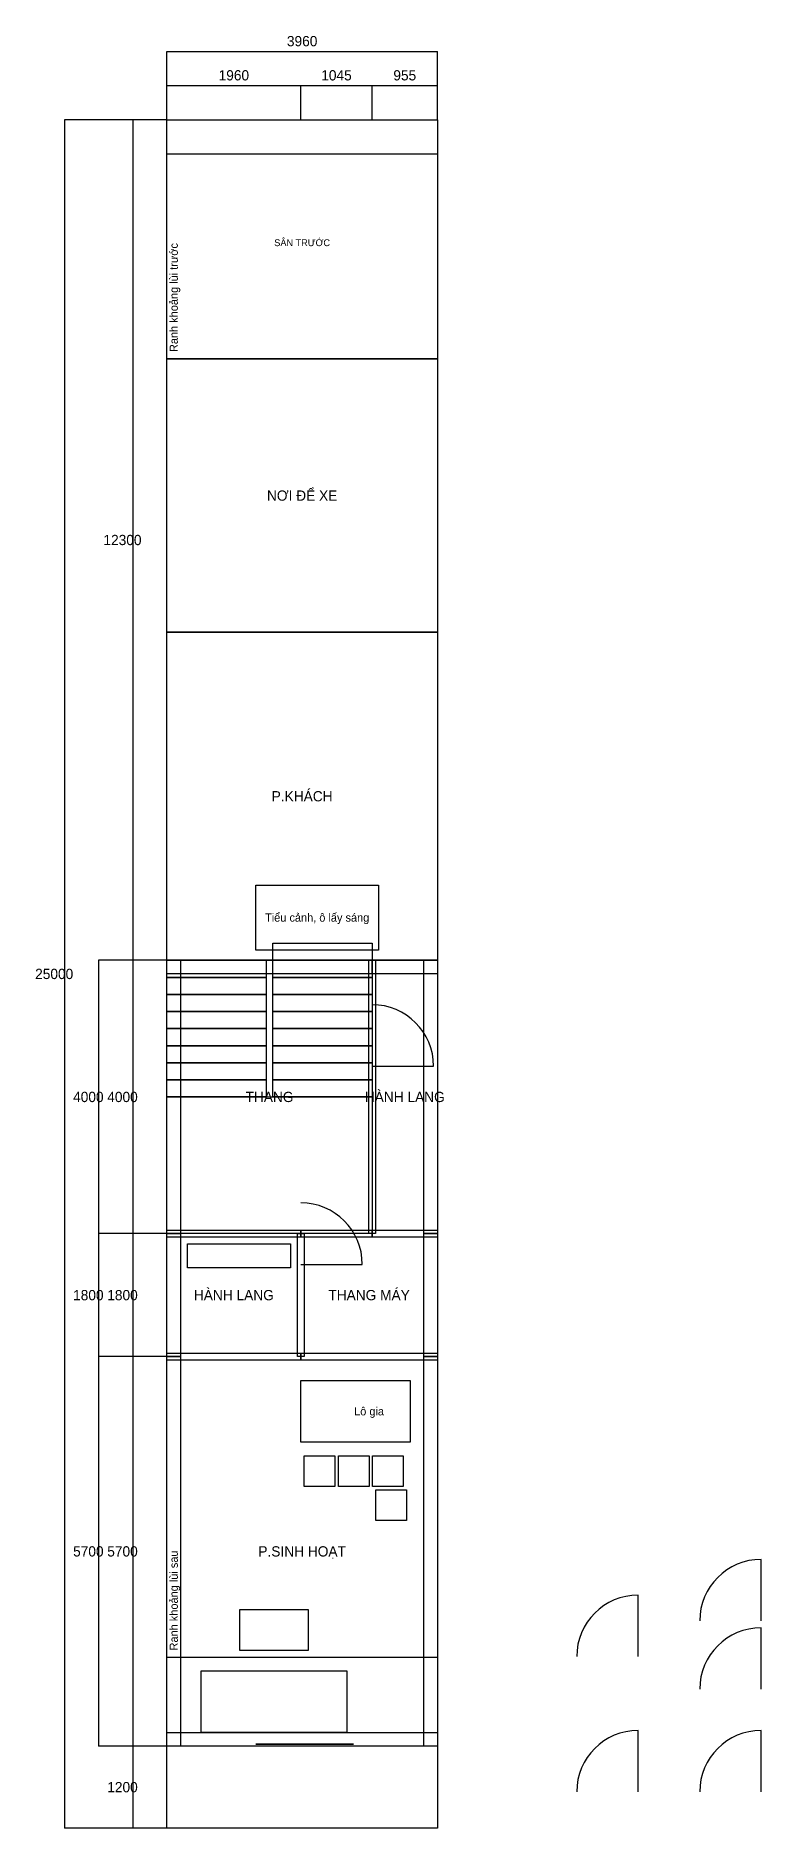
# Model space of a CAD drawing. Header units: millimetres. Extents: x -1919 to 8700, y 0 to 26227.
import ezdxf
from ezdxf.enums import TextEntityAlignment as Align

# ---------------------------------------------------------------- set-up
doc = ezdxf.new("R2010")
doc.units = ezdxf.units.MM
for name, color, linetype in [('ANNOT', 2, 'Continuous'), ('DIMS', 8, 'Continuous'), ('DOORS', 1, 'Continuous'), ('FURNITURE', 9, 'Continuous'), ('PLOT', 6, 'Continuous'), ('SETBACK', 5, 'Continuous'), ('STAIRS', 3, 'Continuous'), ('TEXT', 2, 'Continuous'), ('VOIDS', 4, 'Continuous'), ('WALLS', 7, 'Continuous'), ('WINDOWS', 5, 'Continuous')]:
    doc.layers.add(name, color=color, linetype=linetype)

msp = doc.modelspace()

# ---------------------------------------------------------------- linework, layer by layer
at = {"layer": 'ANNOT'}
msp.add_lwpolyline([(1300, 13800), (3100, 13800), (3100, 12850), (1300, 12850)], close=True, dxfattribs=at)
at = {"layer": 'DIMS'}
for p, q in [((0, 26000), (3960, 26000)), ((0, 25000), (0, 26000)), ((3960, 25000), (3960, 26000)), ((0, 25500), (3960, 25500)), ((0, 25000), (0, 25500)), ((1960, 25000), (1960, 25500)), ((3005, 25000), (3005, 25500)), ((3960, 25000), (3960, 25500)), ((-1500, 25000), (-1500, 0)), ((0, 25000), (-1500, 25000)), ((-500, 25000), (-500, 0)), ((0, 25000), (-500, 25000)), ((-1000, 12700), (-1000, 1200)), ((0, 12700), (-1000, 12700)), ((0, 12700), (-500, 12700)), ((0, 8700), (-1000, 8700)), ((0, 8700), (-500, 8700)), ((0, 6900), (-1000, 6900)), ((0, 6900), (-500, 6900)), ((0, 1200), (-1000, 1200)), ((0, 1200), (-500, 1200)), ((0, 0), (-1500, 0)), ((0, 0), (-500, 0))]:
    msp.add_line(p, q, dxfattribs=at)
at = {"layer": 'DOORS'}
for p, q in [((3005, 11150), (3905, 11150)), ((1960, 8250), (2860, 8250)), ((8700, 3032.5), (8700, 3932.5)), ((6900, 2510), (6900, 3410)), ((8700, 2032.5), (8700, 2932.5)), ((6900, 530), (6900, 1430)), ((8700, 530), (8700, 1430))]:
    msp.add_line(p, q, dxfattribs=at)
for centre, start, end in [((3005, 11150), 0, 90), ((1960, 8250), 0, 90), ((8700, 3032.5), 90, 180), ((6900, 2510), 90, 180), ((8700, 2032.5), 90, 180), ((6900, 530), 90, 180), ((8700, 530), 90, 180)]:
    msp.add_arc(centre, 900, start, end, dxfattribs=at)
at = {"layer": 'FURNITURE'}
for points in [[(300, 8550), (1810, 8550), (1810, 8200), (300, 8200)], [(1960, 6550), (3560, 6550), (3560, 5650), (1960, 5650)], [(2010, 5450), (2460, 5450), (2460, 5000), (2010, 5000)], [(2510, 5450), (2960, 5450), (2960, 5000), (2510, 5000)], [(3010, 5450), (3460, 5450), (3460, 5000), (3010, 5000)], [(3060, 4950), (3510, 4950), (3510, 4500), (3060, 4500)], [(1068, 3200), (2068, 3200), (2068, 2600), (1068, 2600)], [(500, 2300), (2636, 2300), (2636, 1400), (500, 1400)]]:
    msp.add_lwpolyline(points, close=True, dxfattribs=at)
at = {"layer": 'PLOT'}
msp.add_lwpolyline([(0, 25000), (3960, 25000), (3960, 0), (0, 0)], close=True, dxfattribs=at)
at = {"layer": 'SETBACK'}
for p, q in [((0, 21500), (3960, 21500)), ((0, 2500), (3960, 2500))]:
    msp.add_line(p, q, dxfattribs=at)
at = {"layer": 'STAIRS'}
for points in [[(1552.5, 12950), (3005, 12950), (3005, 12700), (1552.5, 12700)], [(0, 12700), (1452.5, 12700), (1452.5, 12450), (0, 12450)], [(1552.5, 12700), (3005, 12700), (3005, 12450), (1552.5, 12450)], [(0, 12450), (1452.5, 12450), (1452.5, 12200), (0, 12200)], [(1552.5, 12450), (3005, 12450), (3005, 12200), (1552.5, 12200)], [(0, 12200), (1452.5, 12200), (1452.5, 11950), (0, 11950)], [(1552.5, 12200), (3005, 12200), (3005, 11950), (1552.5, 11950)], [(0, 11950), (1452.5, 11950), (1452.5, 11700), (0, 11700)], [(1552.5, 11950), (3005, 11950), (3005, 11700), (1552.5, 11700)], [(0, 11700), (1452.5, 11700), (1452.5, 11450), (0, 11450)], [(1552.5, 11700), (3005, 11700), (3005, 11450), (1552.5, 11450)], [(0, 11450), (1452.5, 11450), (1452.5, 11200), (0, 11200)], [(1552.5, 11450), (3005, 11450), (3005, 11200), (1552.5, 11200)], [(0, 11200), (1452.5, 11200), (1452.5, 10950), (0, 10950)], [(1552.5, 11200), (3005, 11200), (3005, 10950), (1552.5, 10950)], [(0, 10950), (1452.5, 10950), (1452.5, 10700), (0, 10700)], [(1552.5, 10950), (3005, 10950), (3005, 10700), (1552.5, 10700)], [(0, 10700), (3005, 10700), (3005, 8700), (0, 8700)]]:
    msp.add_lwpolyline(points, close=True, dxfattribs=at)
at = {"layer": 'VOIDS'}
for points in [[(0, 24500), (3960, 24500), (3960, 21500), (0, 21500)], [(0, 21500), (3960, 21500), (3960, 17500), (0, 17500)], [(0, 17500), (3960, 17500), (3960, 12700), (0, 12700)]]:
    msp.add_lwpolyline(points, close=True, dxfattribs=at)
at = {"layer": 'WALLS'}
for points in [[(0, 12700), (200, 12700), (200, 8700), (0, 8700)], [(0, 12700), (3005, 12700), (3005, 12500), (0, 12500)], [(2955, 12700), (3055, 12700), (3055, 8700), (2955, 8700)], [(3005, 12700), (3960, 12700), (3960, 12500), (3005, 12500)], [(3760, 12700), (3960, 12700), (3960, 8700), (3760, 8700)], [(0, 8750), (1960, 8750), (1960, 8650), (0, 8650)], [(0, 8700), (200, 8700), (200, 6900), (0, 6900)], [(1910, 8700), (2010, 8700), (2010, 6900), (1910, 6900)], [(1960, 8750), (3005, 8750), (3005, 8650), (1960, 8650)], [(3005, 8750), (3960, 8750), (3960, 8650), (3005, 8650)], [(3760, 8700), (3960, 8700), (3960, 6900), (3760, 6900)], [(0, 6950), (1960, 6950), (1960, 6850), (0, 6850)], [(0, 6900), (200, 6900), (200, 1200), (0, 1200)], [(1960, 6950), (3960, 6950), (3960, 6850), (1960, 6850)], [(3760, 6900), (3960, 6900), (3960, 1200), (3760, 1200)], [(0, 1400), (3960, 1400), (3960, 1200), (0, 1200)]]:
    msp.add_lwpolyline(points, close=True, dxfattribs=at)
at = {"layer": 'WINDOWS'}
for p, q in [((1300, 1233), (2730, 1233)), ((1300, 1230), (2730, 1230)), ((1300, 1227), (2730, 1227))]:
    msp.add_line(p, q, dxfattribs=at)

# ---------------------------------------------------------------- texts
at = {"layer": 'ANNOT'}
for s, p in [('Tiểu cảnh, ô lấy sáng', (2200, 13325)), ('Lô gia', (2960, 6100))]:
    msp.add_text(s, height=120, dxfattribs=at).set_placement(p, align=Align.MIDDLE_CENTER)
at = {"layer": 'DIMS'}
for s, p in [('3960', (1980, 26150)), ('1960', (980, 25650)), ('1045', (2482.5, 25650)), ('955', (3482.5, 25650)), ('12300', (-650, 18850)), ('25000', (-1650, 12500)), ('4000', (-1150, 10700)), ('4000', (-650, 10700)), ('1800', (-1150, 7800)), ('1800', (-650, 7800)), ('5700', (-1150, 4050)), ('5700', (-650, 4050)), ('1200', (-650, 600))]:
    msp.add_text(s, height=150, dxfattribs=at).set_placement(p, align=Align.MIDDLE_CENTER)
at = {"layer": 'SETBACK'}
for s, p in [('Ranh khoảng lùi trước', (100, 21600)), ('Ranh khoảng lùi sau', (100, 2600))]:
    msp.add_text(s, height=120, rotation=90, dxfattribs=at).set_placement(p, align=Align.MIDDLE_LEFT)
at = {"layer": 'TEXT'}
for s, p in [('THANG', (1502.5, 10700)), ('HÀNH LANG', (3482.5, 10700)), ('HÀNH LANG', (980, 7800)), ('THANG MÁY', (2960, 7800)), ('P.SINH HOẠT', (1980, 4050))]:
    msp.add_text(s, height=150, dxfattribs=at).set_placement(p, align=Align.MIDDLE_CENTER)
at = {"layer": 'VOIDS'}
for s, height, p in [('SÂN TRƯỚC', 100, (1980, 23200)), ('NƠI ĐỂ XE', 150, (1980, 19500)), ('P.KHÁCH', 150, (1980, 15100))]:
    msp.add_text(s, height=height, dxfattribs=at).set_placement(p, align=Align.MIDDLE_CENTER)

doc.saveas('drawing.dxf')
